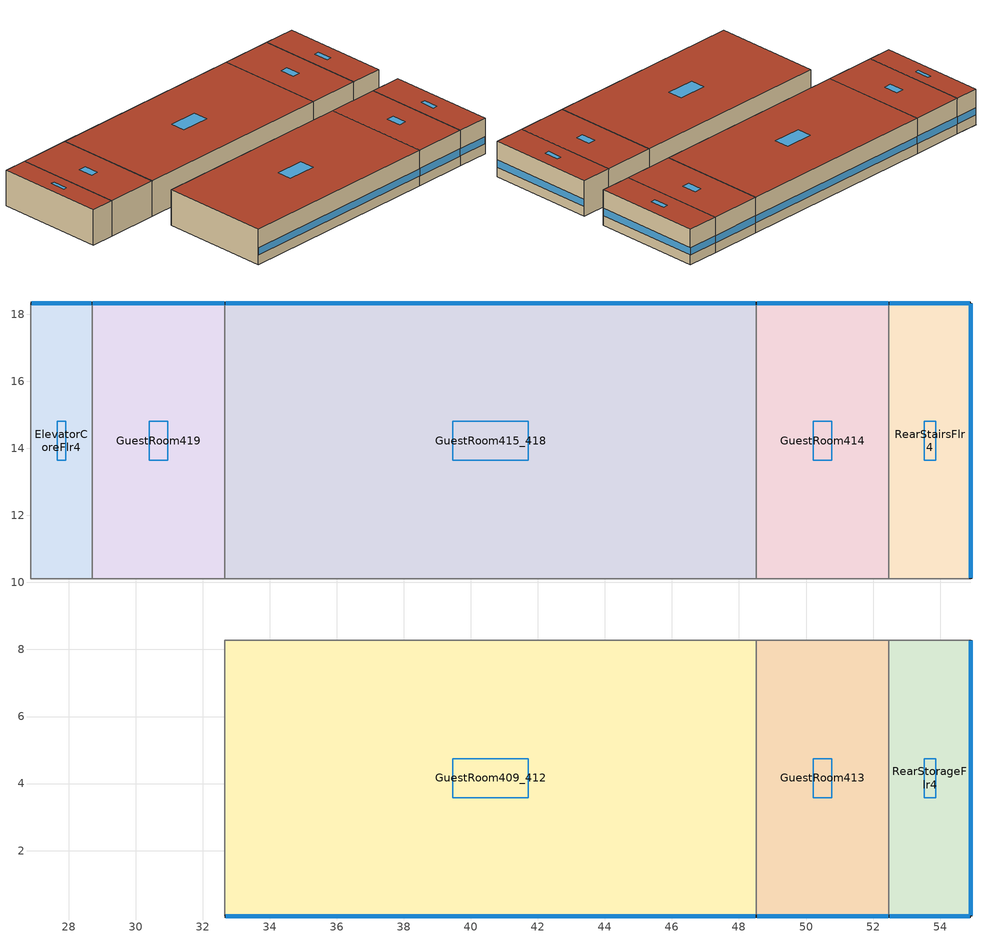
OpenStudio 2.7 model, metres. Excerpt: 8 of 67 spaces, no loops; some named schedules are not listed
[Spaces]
GuestRoom413
 floor to GuestRoom313: 52.47,8.28 52.47,0.05 48.51,0.05 48.51,8.28 z8.84
 wall outside: 48.51,0.05 52.47,0.05 z8.84:11.58
 wall to GuestRoom409_412: 48.51,8.28 48.51,0.05 z8.84:11.58
 wall to CorridorFlr4: 52.47,8.28 48.51,8.28 z8.84:11.58
 wall to RearStorageFlr4: 52.47,0.05 52.47,8.28 z8.84:11.58
 window: 48.54,0.05 52.45,0.05 z9.6:10.16
 roof outside: 52.47,0.05 52.47,8.28 48.51,8.28 48.51,0.05 z11.58
 skylight: 50.77,3.58 50.77,4.75 50.21,4.75 50.21,3.58 z11.58
GuestRoom415_418
 floor to GuestRoom315_318: 48.51,18.34 48.51,10.11 32.66,10.11 32.66,18.34 z8.84
 wall outside: 48.51,18.34 32.66,18.34 z8.84:11.58
 wall to GuestRoom419: 32.66,18.34 32.66,10.11 z8.84:11.58
 wall to CorridorFlr4: 32.66,10.11 48.51,10.11 z8.84:11.58
 wall to GuestRoom414: 48.51,10.11 48.51,18.34 z8.84:11.58
 window: 48.49,18.34 32.69,18.34 z9.6:10.15
 roof outside: 48.51,10.11 48.51,18.34 32.66,18.34 32.66,10.11 z11.58
 skylight: 41.71,13.64 41.71,14.8 39.47,14.8 39.47,13.64 z11.58
RearStairsFlr4
 floor to RearStairsFlr3: 54.91,18.34 54.91,10.11 52.47,10.11 52.47,18.34 z8.84
 wall outside: 54.91,10.11 54.91,18.34 52.47,18.34 z8.84:11.58
 wall to GuestRoom414: 52.47,18.34 52.47,10.11 z8.84:11.58
 wall to CorridorFlr4: 52.47,10.11 54.91,10.11 z8.84:11.58
 window: 54.91,10.13 54.91,18.31 z9.6:10.15; 54.89,18.34 52.5,18.34 z9.6:10.16
 roof outside: 54.91,10.11 54.91,18.34 52.47,18.34 52.47,10.11 z11.58
 skylight: 53.87,13.64 53.87,14.8 53.52,14.8 53.52,13.64 z11.58
RearStorageFlr4
 floor to RearStorageFlr3: 54.91,8.28 54.91,0.05 52.47,0.05 52.47,8.28 z8.84
 wall outside: 52.47,0.05 54.91,0.05 54.91,8.28 z8.84:11.58
 wall to CorridorFlr4: 54.91,8.28 52.47,8.28 z8.84:11.58
 window: 54.91,0.07 54.91,8.25 z9.6:10.15; 52.5,0.05 54.89,0.05 z9.6:10.16
 roof outside: 54.91,0.05 54.91,8.28 52.47,8.28 52.47,0.05 z11.58
 skylight: 53.87,3.58 53.87,4.75 53.52,4.75 53.52,3.58 z11.58
ElevatorCoreFlr4
 floor to ElevatorCoreFlr3: 28.7,18.34 28.7,10.11 26.87,10.11 26.87,18.34 z8.84
 wall outside: 28.7,18.34 26.87,18.34 z8.84:11.58
 wall to GuestRoom419: 28.7,10.11 28.7,18.34 z8.84:11.58
 wall to CorridorFlr4: 26.87,18.34 26.87,10.11 28.7,10.11 z8.84:11.58
 window: 28.67,18.34 26.9,18.34 z9.6:10.17
 roof outside: 28.7,10.11 28.7,18.34 26.87,18.34 26.87,10.11 z11.58
 skylight: 27.91,13.64 27.91,14.8 27.66,14.8 27.66,13.64 z11.58
GuestRoom414
 floor to GuestRoom314: 52.47,18.34 52.47,10.11 48.51,10.11 48.51,18.34 z8.84
 wall outside: 52.47,18.34 48.51,18.34 z8.84:11.58
 wall to CorridorFlr4: 48.51,10.11 52.47,10.11 z8.84:11.58
 window: 52.45,18.34 48.54,18.34 z9.6:10.16
 roof outside: 52.47,10.11 52.47,18.34 48.51,18.34 48.51,10.11 z11.58
 skylight: 50.77,13.64 50.77,14.8 50.21,14.8 50.21,13.64 z11.58
GuestRoom419
 floor to GuestRoom319: 32.66,18.34 32.66,10.11 28.7,10.11 28.7,18.34 z8.84
 wall outside: 32.66,18.34 28.7,18.34 z8.84:11.58
 wall to CorridorFlr4: 28.7,10.11 32.66,10.11 z8.84:11.58
 window: 32.64,18.34 28.73,18.34 z9.6:10.16
 roof outside: 32.66,10.11 32.66,18.34 28.7,18.34 28.7,10.11 z11.58
 skylight: 30.96,13.64 30.96,14.8 30.4,14.8 30.4,13.64 z11.58
GuestRoom409_412
 floor to GuestRoom309_312: 48.51,8.28 48.51,0.05 32.66,0.05 32.66,8.28 z8.84
 wall outside: 32.66,0.05 48.51,0.05 z8.84:11.58
 wall to CorridorFlr4: 48.51,8.28 32.66,8.28 z8.84:11.58
 wall to GuestRoom406_408: 32.66,8.28 32.66,0.05 z8.84:11.58
 window: 32.69,0.05 48.49,0.05 z9.6:10.15
 roof outside: 48.51,0.05 48.51,8.28 32.66,8.28 32.66,0.05 z11.58
 skylight: 41.71,3.58 41.71,4.75 39.47,4.75 39.47,3.58 z11.58
[Site]
Kuujjuaq AP_QC_CAN: Latitude {deg}=58.1; Longitude {deg}=-68.417; Time Zone {hr}=-5; Elevation {m}=39.9; Terrain=Suburbs
[Building]
SmallHotel-CAN_QC_Kuujjuaq.AP.719060_CWEC2016.epw created: 2019-08-20 00:03:15 -0600: North Axis {deg}=180; Default Construction Set=BTAP-Mass at hdd = 8550.0; Standards Number of Stories=4; Standards Number of Above Ground Stories=4; Standards Building Type=NECB2017_SmallHotel
[Site:WaterMainsTemperature]
Calculation Method=Correlation; Annual Average Outdoor Air Temperature {C}=-3.825; Maximum Difference In Monthly Average Outdoor Air Temperatures {deltaC}=36
[Site:GroundTemperature:BuildingSurface]
19.527, 19.502, 19.536, 19.598, 20.002, 21.64, 22.225, 22.375, 21.449, 20.121, 19.802, 19.633
[SizingPeriod:DesignDay] Barometric Pressure {Pa}=100847; Sky Clearness=0; Rain Indicator=0; Snow Indicator=0; Day of Month=21; Daylight Saving Time Indicator=0; Humidity Indicating Type=Wetbulb; Dry-Bulb Temperature Range Modifier Type=DefaultMultipliers
Name | Maximum Dry-Bulb Temperature {C} | Daily Dry-Bulb Temperature Range {deltaC} | Humidity Indicating Conditions at Maximum Dry-Bulb | Wind Speed {m/s} | Wind Direction {deg} | Month | Day Type | Solar Model Indicator | ASHRAE Taub | ASHRAE Taud
Kuujjuaq AP Ann Htg 99.6% Condns DB | -36.2 | 0 | -36.2 | 2.2 | 220 | 1 | WinterDesignDay | ASHRAEClearSky
Kuujjuaq AP Ann Clg .4% Condns DB=>MWB | 24.1 | 10.3 | 16.2 | 4 | 210 | 7 | SummerDesignDay | ASHRAETau | 0.364 | 2.418
[Material:NoMass] Roughness=Smooth; Thermal Absorptance=0.9; Solar Absorptance=0.7
Name | Thermal Resistance {m2-K/W} | Visible Absorptance
Typical Carpet Pad | 0.21648 | 0.8
Typical Insulation 1 | 6.78179 | 0.7
Typical Insulation 2 | 5.19354 | 0.7
Typical Insulation 3 | 8.26445 | 0.7
Typical Carpet Pad 2 | 2.57255 | 0.8
Typical Carpet Pad 3 | 4.69593 | 0.8
Typical Insulation 4 | 0.714268 | 0.7
Typical Insulation 5 | 0.714286 | 0.7
[Material]
Name | Roughness | Thickness {m} | Conductivity {W/m-K} | Density {kg/m3} | Specific Heat {J/kg-K} | Thermal Absorptance | Solar Absorptance | Visible Absorptance
100mm Normalweight concrete floor | MediumSmooth | 0.1016 | 2.31 | 2322 | 832
G01 13mm gypsum board | Smooth | 0.0127 | 0.16 | 800 | 1090 | 0.9 | 0.7 | 0.5
G05 25mm wood | MediumSmooth | 0.0254 | 0.15 | 608 | 1630 | 0.9 | 0.5 | 0.5
4 in. Normalweight Concrete Floor | MediumRough | 0.1016 | 2.31 | 2322 | 832 | 0.9 | 0.7 | 0.7
1IN Stucco | Smooth | 0.0253 | 0.6918 | 1858 | 837 | 0.9 | 0.7 | 0.92
8IN CONCRETE HW RefBldg | Rough | 0.2032 | 1.311 | 2240 | 836.8 | 0.9 | 0.7 | 0.7
1/2IN Gypsum | Smooth | 0.0127 | 0.16 | 784.9 | 830 | 0.9 | 0.4 | 0.4
Metal Roof Surface; F08 Metal surface | Smooth | 0.0008 | 45.28 | 7824 | 500 | 0.9 | 0.7 | 0.7
6 in. Normalweight Concrete Floor | MediumRough | 0.1524 | 2.31 | 2322 | 832 | 0.9 | 0.7 | 0.7
[Construction]
BTAP-Int-Floor: 100mm Normalweight concrete floor, Typical Carpet Pad
BTAP-Int-Wall: G01 13mm gypsum board, G01 13mm gypsum board
BTAP-Int-Ceiling: Typical Carpet Pad, 100mm Normalweight concrete floor
BTAP-Ext-DaylightDiffuser: SimpleGlazing
BTAP-Int-Door: G05 25mm wood
BTAP-Ext-Floor-Mass:U-0.142: Typical Insulation 1, 4 in. Normalweight Concrete Floor, Typical Carpet Pad
BTAP-Ext-Wall-Mass:U-0.183: 1IN Stucco, 8IN CONCRETE HW RefBldg, Typical Insulation 2, 1/2IN Gypsum
BTAP-Ext-Roof-Metal:U-0.12099999999999998: Metal Roof Surface, Typical Insulation 3
BTAP-Grnd-Floor-Mass:U-0.379: 6 in. Normalweight Concrete Floor, Typical Carpet Pad 2
BTAP-Grnd-Roof-Mass:U-0.21: 6 in. Normalweight Concrete Floor, Typical Carpet Pad 3
BTAP-Ext-Door:U-1.4: F08 Metal surface, Typical Insulation 4
BTAP-Ext-OverHeadDoor:U-1.4: Typical Insulation 5
BTAP-Ext-DaylightDiffuser:U=0.140 SHGC=0.600: SimpleGlazing:U=0.140 SHGC=0.600
[DefaultConstructionSet]
BTAP-Mass at hdd = 8550.0: Default Exterior Surface Constructions=BTAP-Mass at hdd = 8550.0; Default Interior Surface Constructions=Default Surface Constructions 2; Default Ground Contact Surface Constructions=BTAP-Mass at hdd = 8550.0 1; Default Exterior SubSurface Constructions=BTAP-Mass at hdd = 8550.0; Default Interior SubSurface Constructions=Default Sub Surface Constructions 2; Interior Partition Construction=BTAP-Int-Door
[DefaultSurfaceConstructions]
Name | Floor Construction | Wall Construction | Roof Ceiling Construction
Default Surface Constructions 2 | BTAP-Int-Floor | BTAP-Int-Wall | BTAP-Int-Ceiling
BTAP-Mass at hdd = 8550.0 | BTAP-Ext-Floor-Mass:U-0.142 | BTAP-Ext-Wall-Mass:U-0.183 | BTAP-Ext-Roof-Metal:U-0.12099999999999998
BTAP-Mass at hdd = 8550.0 1 | BTAP-Grnd-Floor-Mass:U-0.379 | BTAP-Grnd-Roof-Mass:U-0.21 | BTAP-Grnd-Roof-Mass:U-0.21
[DefaultSubSurfaceConstructions]
Name | Fixed Window Construction | Operable Window Construction | Door Construction | Glass Door Construction | Overhead Door Construction | Skylight Construction | Tubular Daylight Dome Construction | Tubular Daylight Diffuser Construction
Default Sub Surface Constructions 2 | BTAP-Ext-DaylightDiffuser | BTAP-Ext-DaylightDiffuser | BTAP-Int-Door
BTAP-Mass at hdd = 8550.0 | BTAP-Ext-DaylightDiffuser:U=0.140 SHGC=0.600 | BTAP-Ext-DaylightDiffuser:U=0.140 SHGC=0.600 | BTAP-Ext-Door:U-1.4 | BTAP-Ext-DaylightDiffuser:U=0.140 SHGC=0.600 | BTAP-Ext-OverHeadDoor:U-1.4 | BTAP-Ext-DaylightDiffuser:U=0.140 SHGC=0.600 | BTAP-Ext-DaylightDiffuser:U=0.140 SHGC=0.600 | BTAP-Ext-DaylightDiffuser:U=0.140 SHGC=0.600
[WindowMaterial:SimpleGlazingSystem] Solar Heat Gain Coefficient=0.6; Visible Transmittance=0.21
Name | U-Factor {W/m2-K}
SimpleGlazing | 2.2
SimpleGlazing:U=0.140 SHGC=0.600 | 1.4
[Space] Building Story=BuildingStory4
Name | Space Type | Thermal Zone
GuestRoom413 | Space Function Guest room | Sp-GuestRoom413 Sys-1 Flr-4 Sch-F HPlcmt-south ZN
GuestRoom419 | Space Function Guest room | Sp-GuestRoom419 Sys-1 Flr-4 Sch-F HPlcmt-north ZN
GuestRoom415_418 | Space Function Guest room | Sp-GuestRoom415_418 Sys-1 Flr-4 Sch-F HPlcmt-north ZN
RearStairsFlr4 | Space Function Stairway/Stairwell-sch-F | Sp-RearStairsFlr4 Sys-1 Flr-4 Sch-F HPlcmt-east ZN
GuestRoom414 | Space Function Guest room | Sp-GuestRoom414 Sys-1 Flr-4 Sch-F HPlcmt-north ZN
GuestRoom409_412 | Space Function Guest room | Sp-GuestRoom409_412 Sys-1 Flr-4 Sch-F HPlcmt-south ZN
RearStorageFlr4 | Space Function Storage room < 5 m2-sch-A | Sp-RearStorageFlr4 Sys-1 Flr-4 Sch-A HPlcmt-east ZN
ElevatorCoreFlr4 | Space Function Corridor/Transition area other-sch-F | Sp-ElevatorCoreFlr4 Sys-1 Flr-4 Sch-F HPlcmt-north ZN
[BuildingStory]
BuildingStory4
[SpaceType] Standards Building Type=Space Function
Name | Default Schedule Set | Design Specification Outdoor Air Object | Standards Space Type
Space Function Corridor/Transition area other-sch-F | Space Function Corridor/Transition area other-sch-F Schedule Set | Space Function Corridor/Transition area other-sch-F Ventilation | Corridor/Transition area other-sch-F
Space Function Stairway/Stairwell-sch-F | Space Function Stairway/Stairwell-sch-F Schedule Set | Space Function Stairway/Stairwell-sch-F Ventilation | Stairway/Stairwell-sch-F
Space Function Storage room < 5 m2-sch-A | Space Function Storage room < 5 m2-sch-A Schedule Set | Space Function Storage room < 5 m2-sch-A Ventilation | Storage room < 5 m2-sch-A
Space Function Guest room | Space Function Guest room Schedule Set | Space Function Guest room Ventilation | Guest room
[People:Definition] Number of People Calculation Method=People/Area; Fraction Radiant=0.3
Name | People per Space Floor Area {person/m2}
Space Function Corridor/Transition area other-sch-F People Definition; Space Function Storage room < 5 m2-sch-A People Definition | 0.0100036
Space Function Guest room People Definition | 0.0400145
Space Function Stairway/Stairwell-sch-F People Definition | 0.00500182
[People] Work Efficiency Schedule=Work Efficiency Schedule; Clothing Insulation Schedule=Clothing Schedule; Air Velocity Schedule=Air Velocity Schedule; Multiplier=1
Name | People Definition | Space or SpaceType
Space Function Corridor/Transition area other-sch-F People | Space Function Corridor/Transition area other-sch-F People Definition | Space Function Corridor/Transition area other-sch-F
Space Function Guest room People | Space Function Guest room People Definition | Space Function Guest room
Space Function Stairway/Stairwell-sch-F People | Space Function Stairway/Stairwell-sch-F People Definition | Space Function Stairway/Stairwell-sch-F
Space Function Storage room < 5 m2-sch-A People | Space Function Storage room < 5 m2-sch-A People Definition | Space Function Storage room < 5 m2-sch-A
[Lights:Definition] Design Level Calculation Method=Watts/Area; Fraction Radiant=0.5; Fraction Visible=0.2
Name | Watts per Space Floor Area {W/m2}
Space Function Corridor/Transition area other-sch-F Lights Definition | 7.10258
Space Function Guest room Lights Definition | 8.29993
Space Function Stairway/Stairwell-sch-F Lights Definition | 6.19995
Space Function Storage room < 5 m2-sch-A Lights Definition | 10.3999
[Lights] Fraction Replaceable=1
Name | Lights Definition | Space or SpaceType
Space Function Corridor/Transition area other-sch-F Lights | Space Function Corridor/Transition area other-sch-F Lights Definition | Space Function Corridor/Transition area other-sch-F
Space Function Guest room Lights | Space Function Guest room Lights Definition | Space Function Guest room
Space Function Stairway/Stairwell-sch-F Lights | Space Function Stairway/Stairwell-sch-F Lights Definition | Space Function Stairway/Stairwell-sch-F
Space Function Storage room < 5 m2-sch-A Lights | Space Function Storage room < 5 m2-sch-A Lights Definition | Space Function Storage room < 5 m2-sch-A
[ElectricEquipment:Definition] Design Level Calculation Method=Watts/Area; Fraction Radiant=0.5
Name | Watts per Space Floor Area {W/m2}
Space Function Guest room Elec Equip Definition | 2.50091
Space Function Storage room < 5 m2-sch-A Elec Equip Definition | 1.00036
[ElectricEquipment]
Name | Electric Equipment Definition | Space or SpaceType
Space Function Guest room Elec Equip | Space Function Guest room Elec Equip Definition | Space Function Guest room
Space Function Storage room < 5 m2-sch-A Elec Equip | Space Function Storage room < 5 m2-sch-A Elec Equip Definition | Space Function Storage room < 5 m2-sch-A
[DesignSpecification:OutdoorAir] Outdoor Air Method=Sum; Outdoor Air Flow per Person {m3/s-person}=0; Outdoor Air Flow Rate {m3/s}=0; Outdoor Air Flow Air Changes per Hour {1/hr}=0
Name | Outdoor Air Flow per Floor Area {m3/s-m2}
Space Function Corridor/Transition area other-sch-F Ventilation; Space Function Stairway/Stairwell-sch-F Ventilation | 0.0003048
Space Function Guest room Ventilation | 0.0005588
Space Function Storage room < 5 m2-sch-A Ventilation | 0.0003556
[DefaultScheduleSet] People Activity Level Schedule=NECB-Activity; Infiltration Schedule=Always On
Name | Number of People Schedule | Lighting Schedule | Electric Equipment Schedule
Space Function Corridor/Transition area other-sch-F Schedule Set; Space Function Guest room Schedule Set; Space Function Stairway/Stairwell-sch-F Schedule Set | NECB-F-Occupancy | NECB-F-Lighting | NECB-F-Electric-Equipment
Space Function Storage room < 5 m2-sch-A Schedule Set | NECB-A-Occupancy | NECB-A-Occupancy-NECB-A-Lighting-0.6-0.0-0.67-Light Ruleset | NECB-A-Electric-Equipment
[ThermostatSetpoint:DualSetpoint]
Name | Heating Setpoint Temperature Schedule | Cooling Setpoint Temperature Schedule
Space Function Guest room Thermostat 61; Space Function Guest room Thermostat 62; Space Function Guest room Thermostat 63; Space Function Corridor/Transition area other-sch-F Thermostat 14; Space Function Stairway/Stairwell-sch-F Thermostat 13; Space Function Guest room Thermostat 69; Space Function Guest room Thermostat 70 | NECB-F-Thermostat Setpoint-Heating | NECB-F-Thermostat Setpoint-Cooling
Space Function Storage room < 5 m2-sch-A Thermostat 15 | NECB-A-Thermostat Setpoint-Heating | NECB-A-Thermostat Setpoint-Cooling
[SpaceInfiltration:DesignFlowRate] Schedule=Always On Discrete; Design Flow Rate Calculation Method=Flow/ExteriorArea; Flow per Exterior Surface Area {m3/s-m2}=0.00025; Constant Term Coefficient=0; Temperature Term Coefficient=0; Velocity Term Coefficient=0.224; Velocity Squared Term Coefficient=0
Name | Space or SpaceType
ElevatorCoreFlr4 Infiltration | ElevatorCoreFlr4
GuestRoom409_412 Infiltration | GuestRoom409_412
GuestRoom413 Infiltration | GuestRoom413
GuestRoom414 Infiltration | GuestRoom414
GuestRoom415_418 Infiltration | GuestRoom415_418
GuestRoom419 Infiltration | GuestRoom419
RearStairsFlr4 Infiltration | RearStairsFlr4
RearStorageFlr4 Infiltration | RearStorageFlr4
[ThermalZone] Use Ideal Air Loads=No
Name | Thermostat
Sp-GuestRoom414 Sys-1 Flr-4 Sch-F HPlcmt-north ZN | Space Function Guest room Thermostat 61
Sp-GuestRoom415_418 Sys-1 Flr-4 Sch-F HPlcmt-north ZN | Space Function Guest room Thermostat 62
Sp-GuestRoom419 Sys-1 Flr-4 Sch-F HPlcmt-north ZN | Space Function Guest room Thermostat 63
Sp-ElevatorCoreFlr4 Sys-1 Flr-4 Sch-F HPlcmt-north ZN | Space Function Corridor/Transition area other-sch-F Thermostat 14
Sp-RearStairsFlr4 Sys-1 Flr-4 Sch-F HPlcmt-east ZN | Space Function Stairway/Stairwell-sch-F Thermostat 13
Sp-GuestRoom409_412 Sys-1 Flr-4 Sch-F HPlcmt-south ZN | Space Function Guest room Thermostat 69
Sp-GuestRoom413 Sys-1 Flr-4 Sch-F HPlcmt-south ZN | Space Function Guest room Thermostat 70
Sp-RearStorageFlr4 Sys-1 Flr-4 Sch-A HPlcmt-east ZN | Space Function Storage room < 5 m2-sch-A Thermostat 15
[Schedule:Ruleset]
Clothing Schedule: Default Day Schedule=Clothing Schedule Default Winter Clothes
Air Velocity Schedule: Default Day Schedule=Air Velocity Schedule Default
Work Efficiency Schedule: Default Day Schedule=Work Efficiency Schedule Default
NECB-Activity: Default Day Schedule=NECB-Activity Default; Summer Design Day Schedule=NECB-Activity Summer Design Day; Winter Design Day Schedule=NECB-Activity Winter Design Day
Always On: Default Day Schedule=Always On Default
NECB-F-Occupancy: Default Day Schedule=NECB-F-Occupancy Default
NECB-F-Lighting: Default Day Schedule=NECB-F-Lighting Default
NECB-F-Electric-Equipment: Default Day Schedule=NECB-F-Electric-Equipment Default
NECB-F-Thermostat Setpoint-Heating: Default Day Schedule=NECB-F-Thermostat Setpoint-Heating Default
NECB-F-Thermostat Setpoint-Cooling: Default Day Schedule=NECB-F-Thermostat Setpoint-Cooling Default
NECB-A-Occupancy: Default Day Schedule=NECB-A-Occupancy Default
NECB-A-Electric-Equipment: Default Day Schedule=NECB-A-Electric-Equipment Default
NECB-A-Thermostat Setpoint-Heating: Default Day Schedule=NECB-A-Thermostat Setpoint-Heating Default
NECB-A-Thermostat Setpoint-Cooling: Default Day Schedule=NECB-A-Thermostat Setpoint-Cooling Default
NECB-A-Occupancy-NECB-A-Lighting-0.6-0.0-0.67-Light Ruleset: Default Day Schedule=NECB-A-Occupancy-NECB-A-Lighting-0.6-0.0-0.67-Light Default
[Schedule:Day]
Clothing Schedule Default Winter Clothes; Always On Default: 24, 0, 1
Work Efficiency Schedule Default: 24, 0, 0
NECB-Activity Default; NECB-Activity Winter Design Day; NECB-Activity Summer Design Day: 24, 0, 130
NECB-F-Occupancy Default: 7, 0, 0.63, 8, 0, 0.49, 10, 0, 0.28, 16, 0, 0.14, 17, 0, 0.21, 20, 0, 0.35, 22, 0, 0.49, 23, 0, 0.56, 24, 0, 0.63
NECB-F-Lighting Default; NECB-F-Electric-Equipment Default: 1, 0, 0.21, 3, 0, 0.14, 6, 0, 0.07, 7, 0, 0.14, 8, 0, 0.28, 9, 0, 0.35, 11, 0, 0.28, 12, 0, 0.21, 19, 0, 0.14, 20, 0, 0.42, 21, 0, 0.56, 22, 0, 0.63, 23, 0, 0.56, 24, 0, 0.42
NECB-F-Thermostat Setpoint-Heating Default: 1, 0, 22, 7, 0, 18, 8, 0, 20, 24, 0, 22
NECB-F-Thermostat Setpoint-Cooling Default: 24, 0, 24
NECB-A-Thermostat Setpoint-Heating Default: 6, 0, 18, 7, 0, 20, 21, 0, 22, 24, 0, 18
NECB-A-Thermostat Setpoint-Cooling Default: 6, 0, 35, 21, 0, 24, 24, 0, 35
[Schedule:Rule] Date Specification Type=DateRange; Start Month=1; Start Day=1; End Month=12; End Day=31
Name | Schedule Ruleset | Rule Order | Day Schedule | Apply Monday | Apply Tuesday | Apply Wednesday | Apply Thursday | Apply Friday | Apply Saturday | Apply Sunday
Schedule Rule 17 | NECB-F-Occupancy | 2 | NECB-F-Occupancy Default|Wkdy Day | Yes | Yes | Yes | Yes | Yes
Schedule Rule 18 | NECB-F-Occupancy | 1 | NECB-F-Occupancy Sat Day |  |  |  |  |  | Yes
Schedule Rule 19 | NECB-F-Occupancy | 0 | NECB-F-Occupancy Sun|Hol Day |  |  |  |  |  |  | Yes
Schedule Rule 20 | NECB-F-Lighting | 2 | NECB-F-Lighting Default|Wkdy Day | Yes | Yes | Yes | Yes | Yes
Schedule Rule 21 | NECB-F-Lighting | 1 | NECB-F-Lighting Sat Day |  |  |  |  |  | Yes
Schedule Rule 22 | NECB-F-Lighting | 0 | NECB-F-Lighting Sun|Hol Day |  |  |  |  |  |  | Yes
Schedule Rule 23 | NECB-F-Electric-Equipment | 2 | NECB-F-Electric-Equipment Default|Wkdy Day | Yes | Yes | Yes | Yes | Yes
Schedule Rule 24 | NECB-F-Electric-Equipment | 1 | NECB-F-Electric-Equipment Sat Day |  |  |  |  |  | Yes
Schedule Rule 25 | NECB-F-Electric-Equipment | 0 | NECB-F-Electric-Equipment Sun|Hol Day |  |  |  |  |  |  | Yes
Schedule Rule 26 | NECB-F-Thermostat Setpoint-Heating | 2 | NECB-F-Thermostat Setpoint-Heating Default|Wkdy Day | Yes | Yes | Yes | Yes | Yes
Schedule Rule 27 | NECB-F-Thermostat Setpoint-Heating | 1 | NECB-F-Thermostat Setpoint-Heating Sat Day |  |  |  |  |  | Yes
Schedule Rule 28 | NECB-F-Thermostat Setpoint-Heating | 0 | NECB-F-Thermostat Setpoint-Heating Sun|Hol Day |  |  |  |  |  |  | Yes
Schedule Rule 29 | NECB-F-Thermostat Setpoint-Cooling | 2 | NECB-F-Thermostat Setpoint-Cooling Default|Wkdy Day | Yes | Yes | Yes | Yes | Yes
Schedule Rule 30 | NECB-F-Thermostat Setpoint-Cooling | 1 | NECB-F-Thermostat Setpoint-Cooling Sat Day |  |  |  |  |  | Yes
Schedule Rule 31 | NECB-F-Thermostat Setpoint-Cooling | 0 | NECB-F-Thermostat Setpoint-Cooling Sun|Hol Day |  |  |  |  |  |  | Yes
Schedule Rule 71 | NECB-A-Thermostat Setpoint-Heating | 2 | NECB-A-Thermostat Setpoint-Heating Default|Wkdy Day | Yes | Yes | Yes | Yes | Yes
Schedule Rule 72 | NECB-A-Thermostat Setpoint-Heating | 1 | NECB-A-Thermostat Setpoint-Heating Sat Day |  |  |  |  |  | Yes
Schedule Rule 73 | NECB-A-Thermostat Setpoint-Heating | 0 | NECB-A-Thermostat Setpoint-Heating Sun|Hol Day |  |  |  |  |  |  | Yes
Schedule Rule 74 | NECB-A-Thermostat Setpoint-Cooling | 2 | NECB-A-Thermostat Setpoint-Cooling Default|Wkdy Day | Yes | Yes | Yes | Yes | Yes
Schedule Rule 75 | NECB-A-Thermostat Setpoint-Cooling | 1 | NECB-A-Thermostat Setpoint-Cooling Sat Day |  |  |  |  |  | Yes
Schedule Rule 76 | NECB-A-Thermostat Setpoint-Cooling | 0 | NECB-A-Thermostat Setpoint-Cooling Sun|Hol Day |  |  |  |  |  |  | Yes
[Schedule:Constant]
Always On Discrete: Value=1
